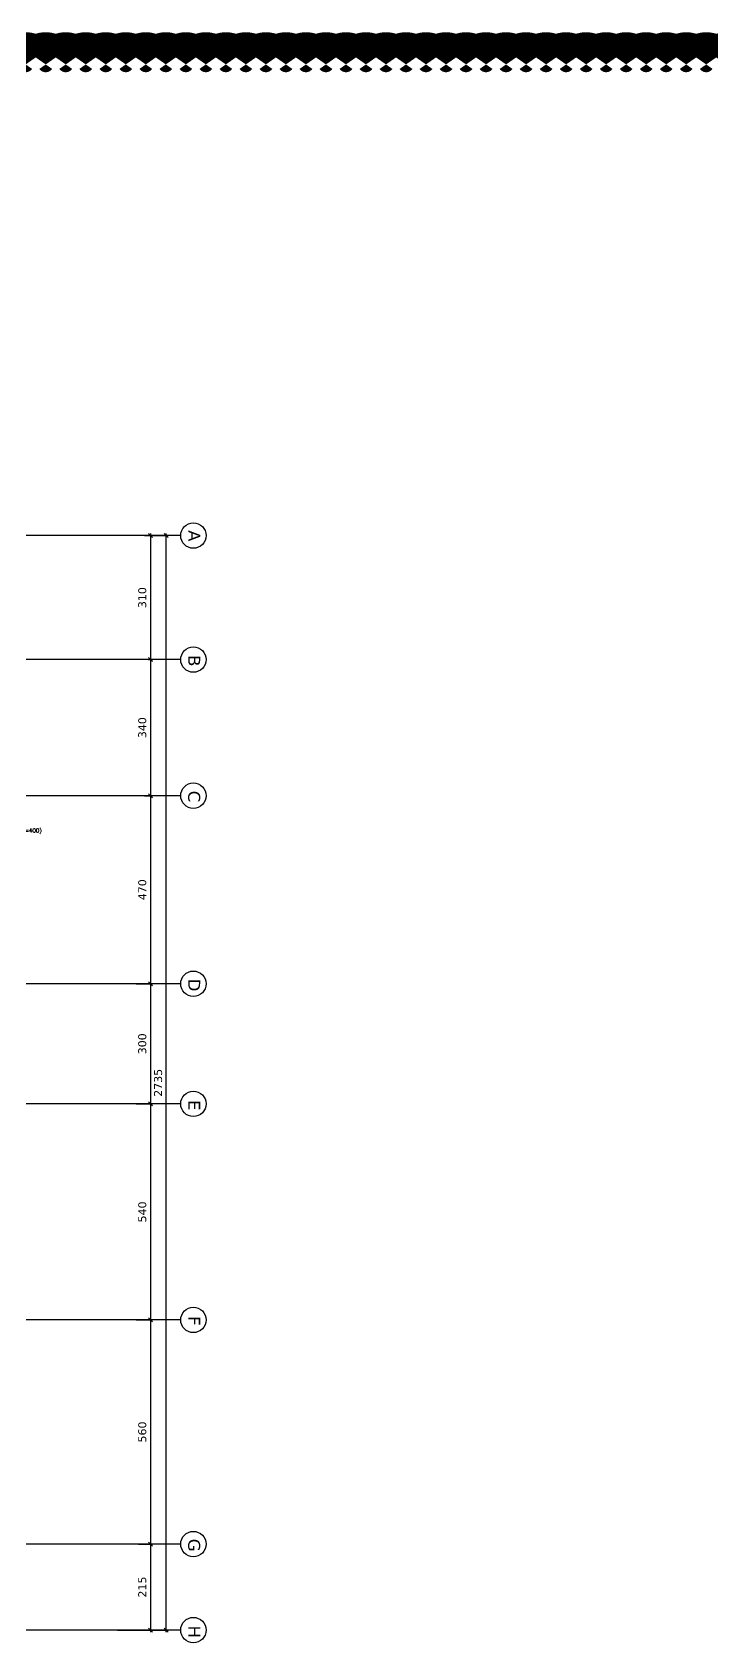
# Model space of a CAD drawing. Header units: inches. Extents: x -48 to 777, y -156 to 510.
# Drawn here: x 343.92 to 360.89, y 226.39 to 266.64 of the extents above; entities that cross this region are included whole.
import ezdxf

# ---------------------------------------------------------------- set-up
doc = ezdxf.new("R2010")
doc.units = ezdxf.units.IN
doc.header["$MEASUREMENT"] = 0
doc.layers.get('Defpoints').update_dxf_attribs({"lineweight": 5})
doc.layers.add('Str-Axes', color=8, linetype='Continuous')
doc.layers.add('str-slab-top', color=1, linetype='Continuous')
doc.styles.add('ROMAN', font='ROMANS.SHX')
doc.styles.add('ROMAND', font='verdana.ttf')
doc.dimstyles.new('M-1.100', dxfattribs={"dimtxt": 0.2, "dimasz": 0.1, "dimexe": 0.05, "dimexo": 0.05, "dimgap": 0.1, "dimtad": 1, "dimlfac": 100, "dimrnd": 0.5, "dimzin": 9, "dimdsep": 46, "dimtxsty": 'ROMAND', "dimblk": 'OBLIQUE', "dimcen": 1, "dimdle": 0.05, "dimclrd": 256, "dimclre": 256, "dimclrt": 2, "dimadec": 0, "dimazin": 0, "dimtfac": 0.666667, "dimtmove": 2, "dimatfit": 3, "dimfxl": 0.04, "dimtolj": 1, "dimtzin": 5, "dimlwd": -1, "dimlwe": -1, "dimarcsym": 0})

# ---------------------------------------------------------------- blocks, each defined once
blk = doc.blocks.new('_Oblique')
at = {"color": 0, "linetype": 'ByBlock', "lineweight": -2}
blk.add_line((-0.5, -0.5), (0.5, 0.5), dxfattribs=at)
blk = doc.blocks.new('*D1599')
at = {"layer": 'Defpoints', "color": 0, "transparency": 16777216}
for p in [(346.674, 254.058), (347.267, 254.058), (346.001, 226.707)]:
    blk.add_point(p, dxfattribs=at)
at = {"layer": 'Str-Axes', "transparency": 16777216}
for p, q in [((346.724, 254.058), (347.317, 254.058)), ((347.267, 226.657), (347.267, 254.108)), ((346.051, 226.707), (347.317, 226.707))]:
    blk.add_line(p, q, dxfattribs=at)
at = {"layer": 'Str-Axes', "transparency": 16777216, "xscale": 0.1, "yscale": 0.1, "zscale": 0.1}
for p, rotation in [((347.267, 254.058), 90), ((347.267, 226.707), 270)]:
    blk.add_blockref('_Oblique', p, dxfattribs=dict(at, rotation=rotation))
at = {"layer": 'Str-Axes', "color": 2, "transparency": 16777216, "insert": (347.063, 240.383), "char_height": 0.2, "attachment_point": 5, "rotation": 90, "style": 'ROMAND'}
blk.add_mtext('\\A1;2735', dxfattribs=at)
blk = doc.blocks.new('*D1600')
at = {"layer": 'Defpoints', "color": 0, "transparency": 16777216}
for p in [(346.468, 239.857), (346.468, 234.457), (346.872, 234.457)]:
    blk.add_point(p, dxfattribs=at)
at = {"layer": 'Str-Axes', "transparency": 16777216}
for p, q in [((346.872, 239.907), (346.872, 234.407)), ((346.518, 239.857), (346.922, 239.857)), ((346.518, 234.457), (346.922, 234.457))]:
    blk.add_line(p, q, dxfattribs=at)
at = {"layer": 'Str-Axes', "transparency": 16777216, "xscale": 0.1, "yscale": 0.1, "zscale": 0.1}
for p, rotation in [((346.872, 239.857), 90), ((346.872, 234.457), 270)]:
    blk.add_blockref('_Oblique', p, dxfattribs=dict(at, rotation=rotation))
at = {"layer": 'Str-Axes', "color": 2, "transparency": 16777216, "insert": (346.668, 237.157), "char_height": 0.2, "attachment_point": 5, "rotation": 90, "style": 'ROMAND'}
blk.add_mtext('\\A1;540', dxfattribs=at)
blk = doc.blocks.new('*D1601')
at = {"layer": 'Defpoints', "color": 0, "transparency": 16777216}
for p in [(346.468, 242.858), (346.468, 239.857), (346.872, 239.857)]:
    blk.add_point(p, dxfattribs=at)
at = {"layer": 'Str-Axes', "transparency": 16777216}
for p, q in [((346.518, 242.858), (346.922, 242.858)), ((346.872, 242.908), (346.872, 239.807)), ((346.518, 239.857), (346.922, 239.857))]:
    blk.add_line(p, q, dxfattribs=at)
at = {"layer": 'Str-Axes', "transparency": 16777216, "xscale": 0.1, "yscale": 0.1, "zscale": 0.1}
for p, rotation in [((346.872, 242.858), 90), ((346.872, 239.857), 270)]:
    blk.add_blockref('_Oblique', p, dxfattribs=dict(at, rotation=rotation))
at = {"layer": 'Str-Axes', "color": 2, "transparency": 16777216, "insert": (346.668, 241.358), "char_height": 0.2, "attachment_point": 5, "rotation": 90, "style": 'ROMAND'}
blk.add_mtext('\\A1;300', dxfattribs=at)
blk = doc.blocks.new('*D1602')
at = {"layer": 'Defpoints', "color": 0, "transparency": 16777216}
for p in [(346.673, 247.558), (346.478, 242.858), (346.872, 242.858)]:
    blk.add_point(p, dxfattribs=at)
at = {"layer": 'Str-Axes', "transparency": 16777216}
for p, q in [((346.723, 247.558), (346.922, 247.558)), ((346.872, 247.608), (346.872, 242.808)), ((346.528, 242.858), (346.922, 242.858))]:
    blk.add_line(p, q, dxfattribs=at)
at = {"layer": 'Str-Axes', "transparency": 16777216, "xscale": 0.1, "yscale": 0.1, "zscale": 0.1}
for p, rotation in [((346.872, 247.558), 90), ((346.872, 242.858), 270)]:
    blk.add_blockref('_Oblique', p, dxfattribs=dict(at, rotation=rotation))
at = {"layer": 'Str-Axes', "color": 2, "transparency": 16777216, "insert": (346.668, 245.208), "char_height": 0.2, "attachment_point": 5, "rotation": 90, "style": 'ROMAND'}
blk.add_mtext('\\A1;470', dxfattribs=at)
blk = doc.blocks.new('*D1603')
at = {"layer": 'Defpoints', "color": 0, "transparency": 16777216}
for p in [(346.776, 250.958), (346.721, 247.558), (346.872, 247.558)]:
    blk.add_point(p, dxfattribs=at)
at = {"layer": 'Str-Axes', "transparency": 16777216}
for p, q in [((346.826, 250.958), (346.922, 250.958)), ((346.872, 251.008), (346.872, 247.508)), ((346.771, 247.558), (346.922, 247.558))]:
    blk.add_line(p, q, dxfattribs=at)
at = {"layer": 'Str-Axes', "transparency": 16777216, "xscale": 0.1, "yscale": 0.1, "zscale": 0.1}
for p, rotation in [((346.872, 250.958), 90), ((346.872, 247.558), 270)]:
    blk.add_blockref('_Oblique', p, dxfattribs=dict(at, rotation=rotation))
at = {"layer": 'Str-Axes', "color": 2, "transparency": 16777216, "insert": (346.668, 249.258), "char_height": 0.2, "attachment_point": 5, "rotation": 90, "style": 'ROMAND'}
blk.add_mtext('\\A1;340', dxfattribs=at)
blk = doc.blocks.new('*D1604')
at = {"layer": 'Defpoints', "color": 0, "transparency": 16777216}
for p in [(346.776, 254.058), (346.776, 250.958), (346.872, 250.958)]:
    blk.add_point(p, dxfattribs=at)
at = {"layer": 'Str-Axes', "transparency": 16777216}
for p, q in [((346.826, 254.058), (346.922, 254.058)), ((346.872, 254.108), (346.872, 250.908)), ((346.826, 250.958), (346.922, 250.958))]:
    blk.add_line(p, q, dxfattribs=at)
at = {"layer": 'Str-Axes', "transparency": 16777216, "xscale": 0.1, "yscale": 0.1, "zscale": 0.1}
for p, rotation in [((346.872, 254.058), 90), ((346.872, 250.958), 270)]:
    blk.add_blockref('_Oblique', p, dxfattribs=dict(at, rotation=rotation))
at = {"layer": 'Str-Axes', "color": 2, "transparency": 16777216, "insert": (346.668, 252.508), "char_height": 0.2, "attachment_point": 5, "rotation": 90, "style": 'ROMAND'}
blk.add_mtext('\\A1;310', dxfattribs=at)
blk = doc.blocks.new('*D1605')
at = {"layer": 'Defpoints', "color": 0, "transparency": 16777216}
for p in [(346.526, 234.457), (346.872, 228.857), (346.9, 228.857)]:
    blk.add_point(p, dxfattribs=at)
at = {"layer": 'Str-Axes', "transparency": 16777216}
for p, q in [((346.576, 234.457), (346.922, 234.457)), ((346.872, 234.507), (346.872, 228.807)), ((346.85, 228.857), (346.822, 228.857))]:
    blk.add_line(p, q, dxfattribs=at)
at = {"layer": 'Str-Axes', "transparency": 16777216, "xscale": 0.1, "yscale": 0.1, "zscale": 0.1}
for p, rotation in [((346.872, 234.457), 90), ((346.872, 228.857), 270)]:
    blk.add_blockref('_Oblique', p, dxfattribs=dict(at, rotation=rotation))
at = {"layer": 'Str-Axes', "color": 2, "transparency": 16777216, "insert": (346.668, 231.657), "char_height": 0.2, "attachment_point": 5, "rotation": 90, "style": 'ROMAND'}
blk.add_mtext('\\A1;560', dxfattribs=at)
blk = doc.blocks.new('*D1585')
at = {"layer": 'Defpoints', "color": 0, "transparency": 16777216}
for p in [(346.526, 228.857), (346.67, 226.707), (346.872, 226.707)]:
    blk.add_point(p, dxfattribs=at)
at = {"layer": 'Str-Axes', "transparency": 16777216}
for p, q in [((346.576, 228.857), (346.922, 228.857)), ((346.872, 228.907), (346.872, 226.657)), ((346.72, 226.707), (346.922, 226.707))]:
    blk.add_line(p, q, dxfattribs=at)
at = {"layer": 'Str-Axes', "transparency": 16777216, "xscale": 0.1, "yscale": 0.1, "zscale": 0.1}
for p, rotation in [((346.872, 228.857), 90), ((346.872, 226.707), 270)]:
    blk.add_blockref('_Oblique', p, dxfattribs=dict(at, rotation=rotation))
at = {"layer": 'Str-Axes', "color": 2, "transparency": 16777216, "insert": (346.668, 227.782), "char_height": 0.2, "attachment_point": 5, "rotation": 90, "style": 'ROMAND'}
blk.add_mtext('\\A1;215', dxfattribs=at)
blk = doc.blocks.new('*D1606')
at = {"layer": 'Defpoints', "color": 0, "transparency": 16777216}
for p in [(346.674, 254.058), (347.267, 254.058), (346.001, 226.707)]:
    blk.add_point(p, dxfattribs=at)
at = {"layer": 'Str-Axes', "transparency": 16777216}
for p, q in [((346.724, 254.058), (347.317, 254.058)), ((347.267, 226.657), (347.267, 254.108)), ((346.051, 226.707), (347.317, 226.707))]:
    blk.add_line(p, q, dxfattribs=at)
at = {"layer": 'Str-Axes', "transparency": 16777216, "xscale": 0.1, "yscale": 0.1, "zscale": 0.1}
for p, rotation in [((347.267, 254.058), 90), ((347.267, 226.707), 270)]:
    blk.add_blockref('_Oblique', p, dxfattribs=dict(at, rotation=rotation))
at = {"layer": 'Str-Axes', "color": 2, "transparency": 16777216, "insert": (347.063, 240.383), "char_height": 0.2, "attachment_point": 5, "rotation": 90, "style": 'ROMAND'}
blk.add_mtext('\\A1;2735', dxfattribs=at)
blk = doc.blocks.new('*D1594')
at = {"layer": 'Defpoints', "color": 0, "transparency": 16777216}
for p in [(346.468, 239.857), (346.468, 234.457), (346.872, 234.457)]:
    blk.add_point(p, dxfattribs=at)
at = {"layer": 'Str-Axes', "transparency": 16777216}
for p, q in [((346.872, 239.907), (346.872, 234.407)), ((346.518, 239.857), (346.922, 239.857)), ((346.518, 234.457), (346.922, 234.457))]:
    blk.add_line(p, q, dxfattribs=at)
at = {"layer": 'Str-Axes', "transparency": 16777216, "xscale": 0.1, "yscale": 0.1, "zscale": 0.1}
for p, rotation in [((346.872, 239.857), 90), ((346.872, 234.457), 270)]:
    blk.add_blockref('_Oblique', p, dxfattribs=dict(at, rotation=rotation))
at = {"layer": 'Str-Axes', "color": 2, "transparency": 16777216, "insert": (346.668, 237.157), "char_height": 0.2, "attachment_point": 5, "rotation": 90, "style": 'ROMAND'}
blk.add_mtext('\\A1;540', dxfattribs=at)
blk = doc.blocks.new('*D1595')
at = {"layer": 'Defpoints', "color": 0, "transparency": 16777216}
for p in [(346.468, 242.858), (346.468, 239.857), (346.872, 239.857)]:
    blk.add_point(p, dxfattribs=at)
at = {"layer": 'Str-Axes', "transparency": 16777216}
for p, q in [((346.518, 242.858), (346.922, 242.858)), ((346.872, 242.908), (346.872, 239.807)), ((346.518, 239.857), (346.922, 239.857))]:
    blk.add_line(p, q, dxfattribs=at)
at = {"layer": 'Str-Axes', "transparency": 16777216, "xscale": 0.1, "yscale": 0.1, "zscale": 0.1}
for p, rotation in [((346.872, 242.858), 90), ((346.872, 239.857), 270)]:
    blk.add_blockref('_Oblique', p, dxfattribs=dict(at, rotation=rotation))
at = {"layer": 'Str-Axes', "color": 2, "transparency": 16777216, "insert": (346.668, 241.358), "char_height": 0.2, "attachment_point": 5, "rotation": 90, "style": 'ROMAND'}
blk.add_mtext('\\A1;300', dxfattribs=at)
blk = doc.blocks.new('*D1596')
at = {"layer": 'Defpoints', "color": 0, "transparency": 16777216}
for p in [(346.673, 247.558), (346.478, 242.858), (346.872, 242.858)]:
    blk.add_point(p, dxfattribs=at)
at = {"layer": 'Str-Axes', "transparency": 16777216}
for p, q in [((346.723, 247.558), (346.922, 247.558)), ((346.872, 247.608), (346.872, 242.808)), ((346.528, 242.858), (346.922, 242.858))]:
    blk.add_line(p, q, dxfattribs=at)
at = {"layer": 'Str-Axes', "transparency": 16777216, "xscale": 0.1, "yscale": 0.1, "zscale": 0.1}
for p, rotation in [((346.872, 247.558), 90), ((346.872, 242.858), 270)]:
    blk.add_blockref('_Oblique', p, dxfattribs=dict(at, rotation=rotation))
at = {"layer": 'Str-Axes', "color": 2, "transparency": 16777216, "insert": (346.668, 245.208), "char_height": 0.2, "attachment_point": 5, "rotation": 90, "style": 'ROMAND'}
blk.add_mtext('\\A1;470', dxfattribs=at)
blk = doc.blocks.new('*D1607')
at = {"layer": 'Defpoints', "color": 0, "transparency": 16777216}
for p in [(346.776, 250.958), (346.721, 247.558), (346.872, 247.558)]:
    blk.add_point(p, dxfattribs=at)
at = {"layer": 'Str-Axes', "transparency": 16777216}
for p, q in [((346.826, 250.958), (346.922, 250.958)), ((346.872, 251.008), (346.872, 247.508)), ((346.771, 247.558), (346.922, 247.558))]:
    blk.add_line(p, q, dxfattribs=at)
at = {"layer": 'Str-Axes', "transparency": 16777216, "xscale": 0.1, "yscale": 0.1, "zscale": 0.1}
for p, rotation in [((346.872, 250.958), 90), ((346.872, 247.558), 270)]:
    blk.add_blockref('_Oblique', p, dxfattribs=dict(at, rotation=rotation))
at = {"layer": 'Str-Axes', "color": 2, "transparency": 16777216, "insert": (346.668, 249.258), "char_height": 0.2, "attachment_point": 5, "rotation": 90, "style": 'ROMAND'}
blk.add_mtext('\\A1;340', dxfattribs=at)
blk = doc.blocks.new('*D1597')
at = {"layer": 'Defpoints', "color": 0, "transparency": 16777216}
for p in [(346.776, 254.058), (346.776, 250.958), (346.872, 250.958)]:
    blk.add_point(p, dxfattribs=at)
at = {"layer": 'Str-Axes', "transparency": 16777216}
for p, q in [((346.826, 254.058), (346.922, 254.058)), ((346.872, 254.108), (346.872, 250.908)), ((346.826, 250.958), (346.922, 250.958))]:
    blk.add_line(p, q, dxfattribs=at)
at = {"layer": 'Str-Axes', "transparency": 16777216, "xscale": 0.1, "yscale": 0.1, "zscale": 0.1}
for p, rotation in [((346.872, 254.058), 90), ((346.872, 250.958), 270)]:
    blk.add_blockref('_Oblique', p, dxfattribs=dict(at, rotation=rotation))
at = {"layer": 'Str-Axes', "color": 2, "transparency": 16777216, "insert": (346.668, 252.508), "char_height": 0.2, "attachment_point": 5, "rotation": 90, "style": 'ROMAND'}
blk.add_mtext('\\A1;310', dxfattribs=at)
blk = doc.blocks.new('*D1608')
at = {"layer": 'Defpoints', "color": 0, "transparency": 16777216}
for p in [(346.526, 234.457), (346.872, 228.857), (346.9, 228.857)]:
    blk.add_point(p, dxfattribs=at)
at = {"layer": 'Str-Axes', "transparency": 16777216}
for p, q in [((346.576, 234.457), (346.922, 234.457)), ((346.872, 234.507), (346.872, 228.807)), ((346.85, 228.857), (346.822, 228.857))]:
    blk.add_line(p, q, dxfattribs=at)
at = {"layer": 'Str-Axes', "transparency": 16777216, "xscale": 0.1, "yscale": 0.1, "zscale": 0.1}
for p, rotation in [((346.872, 234.457), 90), ((346.872, 228.857), 270)]:
    blk.add_blockref('_Oblique', p, dxfattribs=dict(at, rotation=rotation))
at = {"layer": 'Str-Axes', "color": 2, "transparency": 16777216, "insert": (346.668, 231.657), "char_height": 0.2, "attachment_point": 5, "rotation": 90, "style": 'ROMAND'}
blk.add_mtext('\\A1;560', dxfattribs=at)
blk = doc.blocks.new('*D1598')
at = {"layer": 'Defpoints', "color": 0, "transparency": 16777216}
for p in [(346.526, 228.857), (346.67, 226.707), (346.872, 226.707)]:
    blk.add_point(p, dxfattribs=at)
at = {"layer": 'Str-Axes', "transparency": 16777216}
for p, q in [((346.576, 228.857), (346.922, 228.857)), ((346.872, 228.907), (346.872, 226.657)), ((346.72, 226.707), (346.922, 226.707))]:
    blk.add_line(p, q, dxfattribs=at)
at = {"layer": 'Str-Axes', "transparency": 16777216, "xscale": 0.1, "yscale": 0.1, "zscale": 0.1}
for p, rotation in [((346.872, 228.857), 90), ((346.872, 226.707), 270)]:
    blk.add_blockref('_Oblique', p, dxfattribs=dict(at, rotation=rotation))
at = {"layer": 'Str-Axes', "color": 2, "transparency": 16777216, "insert": (346.668, 227.782), "char_height": 0.2, "attachment_point": 5, "rotation": 90, "style": 'ROMAND'}
blk.add_mtext('\\A1;215', dxfattribs=at)

msp = doc.modelspace()

# ---------------------------------------------------------------- linework, layer by layer
at = {"color": 6, "const_width": 1}
msp.add_lwpolyline([(361.5054, 266.00679, 0.52056705), (361.0054, 266.00679, 0.52056705), (360.5054, 266.00679, 0.52056705), (360.0054, 266.00679, 0.52056705), (359.5054, 266.00679, 0.52056705), (359.0054, 266.00679, 0.52056705), (358.5054, 266.00679, 0.52056705), (358.0054, 266.00679, 0.52056705), (357.5054, 266.00679, 0.52056705), (357.0054, 266.00679, 0.52056705), (356.5054, 266.00679, 0.52056705), (356.0054, 266.00679, 0.52056705), (355.5054, 266.00679, 0.52056705), (355.0054, 266.00679, 0.52056705), (354.5054, 266.00679, 0.52056705), (354.0054, 266.00679, 0.52056705), (353.5054, 266.00679, 0.52056705), (353.0054, 266.00679, 0.52056705), (352.5054, 266.00679, 0.52056705), (352.0054, 266.00679, 0.52056705), (351.5054, 266.00679, 0.52056705), (351.0054, 266.00679, 0.52056705), (350.5054, 266.00679, 0.52056705), (350.0054, 266.00679, 0.52056705), (349.5054, 266.00679, 0.52056705), (349.0054, 266.00679, 0.52056705), (348.5054, 266.00679, 0.52056705), (348.0054, 266.00679, 0.52056705), (347.5054, 266.00679, 0.52056705), (347.0054, 266.00679, 0.52056705), (346.5054, 266.00679, 0.52056705), (346.0054, 266.00679, 0.52056705), (345.5054, 266.00679, 0.52056705), (345.0054, 266.00679, 0.52056705), (344.5054, 266.00679, 0.52056705), (344.0054, 266.00679, 0.52056705), (343.5054, 266.00679, 0.52056705), (343.0054, 266.00679, 0.52056705)], format="xyb", dxfattribs=at)
at = {"layer": 'Str-Axes', "ltscale": 0.1}
for p, q in [((347.62657, 254.05831), (319.32678, 254.05831)), ((347.62657, 250.95845), (319.32678, 250.95845)), ((347.62657, 247.55845), (319.32678, 247.55845)), ((347.62657, 242.85845), (319.32678, 242.85845)), ((347.62657, 239.85688), (319.32678, 239.85688)), ((347.62657, 234.45688), (319.32678, 234.45688)), ((347.62657, 228.85688), (319.32678, 228.85688)), ((347.62657, 226.70688), (319.32678, 226.70688))]:
    msp.add_line(p, q, dxfattribs=at)
at = {"layer": 'Str-Axes', "linetype": 'Continuous'}
for centre in [(347.94381, 254.05831), (347.94381, 250.95845), (347.94381, 247.55845), (347.94381, 242.85845), (347.94381, 239.85688), (347.94381, 234.45688), (347.94381, 228.85688), (347.94381, 226.70688)]:
    msp.add_circle(centre, 0.31723, dxfattribs=at)

# ---------------------------------------------------------------- texts
at = {"layer": 'Str-Axes', "char_height": 0.3, "width": 5.0170833, "attachment_point": 1, "rotation": 270, "style": 'ROMAND'}
for s, insert in [('\\pi2.3727;A', (348.11375, 256.56563)), ('\\pi2.3954;B', (348.11375, 253.46577)), ('\\pi2.3841;C', (348.11375, 250.06578)), ('\\pi2.3818;D', (348.11375, 245.36577)), ('\\pi2.4097;E', (348.11375, 242.36421)), ('\\pi2.4127;F', (348.11375, 236.96421)), ('\\pi2.3749;G', (348.11375, 231.36421)), ('\\pi2.3938;H', (348.11375, 229.21421))]:
    msp.add_mtext(s, dxfattribs=dict(at, insert=insert))
at = {"layer": 'str-slab-top', "style": 'ROMAN'}
msp.add_text('ADDITIONAL T.S.4T16(L=400)', height=0.1, dxfattribs=at).set_placement((342.22643, 246.63865))

# ---------------------------------------------------------------- dimensions: what is measured, and where the dimension line sits
at = {"layer": 'Str-Axes'}
for base, p1, p2, picture, middle in [((347.26705, 254.05831), (346.00131, 226.70688), (346.67401, 254.05831), '*D1599', (347.06288, 240.3826)), ((347.26705, 254.05831), (346.00131, 226.70688), (346.67401, 254.05831), '*D1606', (347.06288, 240.3826)), ((346.87245, 250.95845), (346.7762, 254.05831), (346.7762, 250.95845), '*D1604', (346.66829, 252.50838)), ((346.87245, 250.95845), (346.7762, 254.05831), (346.7762, 250.95845), '*D1597', (346.66829, 252.50838)), ((346.87245, 247.55845), (346.7762, 250.95845), (346.72142, 247.55845), '*D1603', (346.66829, 249.25845)), ((346.87245, 247.55845), (346.7762, 250.95845), (346.72142, 247.55845), '*D1607', (346.66829, 249.25845)), ((346.87245, 242.85845), (346.67344, 247.55845), (346.47806, 242.85845), '*D1602', (346.66835, 245.20845)), ((346.87245, 242.85845), (346.67344, 247.55845), (346.47806, 242.85845), '*D1596', (346.66835, 245.20845)), ((346.87245, 239.85688), (346.4677, 242.85845), (346.4677, 239.85688), '*D1601', (346.66829, 241.35767)), ((346.87245, 239.85688), (346.4677, 242.85845), (346.4677, 239.85688), '*D1595', (346.66829, 241.35767)), ((346.87245, 234.45688), (346.4677, 239.85688), (346.4677, 234.45688), '*D1600', (346.66835, 237.15688)), ((346.87245, 234.45688), (346.4677, 239.85688), (346.4677, 234.45688), '*D1594', (346.66835, 237.15688)), ((346.87245, 228.85688), (346.52604, 234.45688), (346.90009, 228.85688), '*D1605', (346.66835, 231.65688)), ((346.87245, 228.85688), (346.52604, 234.45688), (346.90009, 228.85688), '*D1608', (346.66835, 231.65688)), ((346.87245, 226.70688), (346.52604, 228.85688), (346.66965, 226.70688), '*D1585', (346.66829, 227.78188)), ((346.87245, 226.70688), (346.52604, 228.85688), (346.66965, 226.70688), '*D1598', (346.66829, 227.78188))]:
    dim = msp.add_linear_dim(base=base, p1=p1, p2=p2, angle=90, dimstyle='M-1.100', dxfattribs=at)
    dim.commit()
    dim.dimension.update_dxf_attribs({"geometry": picture, "text_midpoint": middle})

doc.saveas('drawing.dxf')
